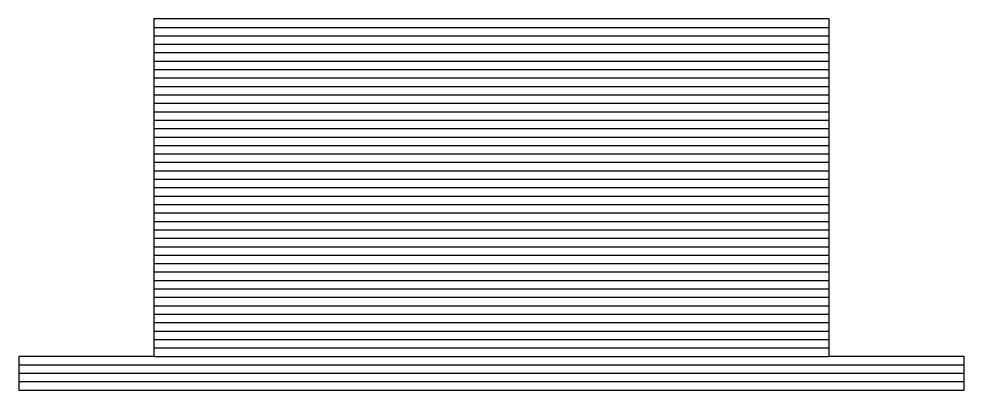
# Model space of a CAD drawing. Header units: millimetres. Extents: x -3 to 2253, y -3 to 1300.
# Drawn here: x 1898 to 1912, y 702 to 707.5 of the extents above; entities that cross this region are included whole.
import ezdxf

# ---------------------------------------------------------------- set-up
doc = ezdxf.new("R2010")
doc.units = ezdxf.units.MM
doc.layers.add('CYAN', color=4, linetype='Continuous')
doc.layers.add('VEILIG', color=7, linetype='Continuous')

# ---------------------------------------------------------------- blocks, each defined once
blk = doc.blocks.new('*X512')
at = {"color": 0}
for p, q in [((55.75, 110.125), (69.75, 110.125)), ((55.75, 110), (69.75, 110)), ((55.75, 109.875), (69.75, 109.875))]:
    blk.add_line(p, q, dxfattribs=at)
blk = doc.blocks.new('*X511')
at = {"color": 0}
for p, q in [((57.75, 115.125), (67.75, 115.125)), ((57.75, 115), (67.75, 115)), ((57.75, 114.875), (67.75, 114.875)), ((57.75, 114.75), (67.75, 114.75)), ((57.75, 114.625), (67.75, 114.625)), ((57.75, 114.5), (67.75, 114.5)), ((57.75, 114.375), (67.75, 114.375)), ((57.75, 114.25), (67.75, 114.25)), ((57.75, 114.125), (67.75, 114.125)), ((57.75, 114), (67.75, 114)), ((57.75, 113.875), (67.75, 113.875)), ((57.75, 113.75), (67.75, 113.75)), ((57.75, 113.625), (67.75, 113.625)), ((57.75, 113.5), (67.75, 113.5)), ((57.75, 113.375), (67.75, 113.375)), ((57.75, 113.25), (67.75, 113.25)), ((57.75, 113.125), (67.75, 113.125)), ((57.75, 113), (67.75, 113)), ((57.75, 112.875), (67.75, 112.875)), ((57.75, 112.75), (67.75, 112.75)), ((57.75, 112.625), (67.75, 112.625)), ((57.75, 112.5), (67.75, 112.5)), ((57.75, 112.375), (67.75, 112.375)), ((57.75, 112.25), (67.75, 112.25)), ((57.75, 112.125), (67.75, 112.125)), ((57.75, 112), (67.75, 112)), ((57.75, 111.875), (67.75, 111.875)), ((57.75, 111.75), (67.75, 111.75)), ((57.75, 111.625), (67.75, 111.625)), ((57.75, 111.5), (67.75, 111.5)), ((57.75, 111.375), (67.75, 111.375)), ((57.75, 111.25), (67.75, 111.25)), ((57.75, 111.125), (67.75, 111.125)), ((57.75, 111), (67.75, 111)), ((57.75, 110.875), (67.75, 110.875)), ((57.75, 110.75), (67.75, 110.75)), ((57.75, 110.625), (67.75, 110.625)), ((57.75, 110.5), (67.75, 110.5)), ((57.75, 110.375), (67.75, 110.375))]:
    blk.add_line(p, q, dxfattribs=at)
blk = doc.blocks.new('2008')
at = {"layer": 'VEILIG'}
blk.add_lwpolyline([(5, 2.5), (-5, 2.5), (-5, -2.5), (5, -2.5)], close=True, dxfattribs=at)
blk.add_lwpolyline([(-5, -2.5), (-7, -2.5), (-7, -3), (7, -3), (7, -2.5), (5, -2.5)], dxfattribs=at)
at = {"layer": 'CYAN'}
blk.add_blockref('*X511', (-62.75, -112.75), dxfattribs=at)
at = {"layer": 'VEILIG'}
blk.add_blockref('*X512', (-62.75, -112.75), dxfattribs=at)

msp = doc.modelspace()

# ---------------------------------------------------------------- block references
msp.add_blockref('2008', (1905, 705))

doc.saveas('drawing.dxf')
